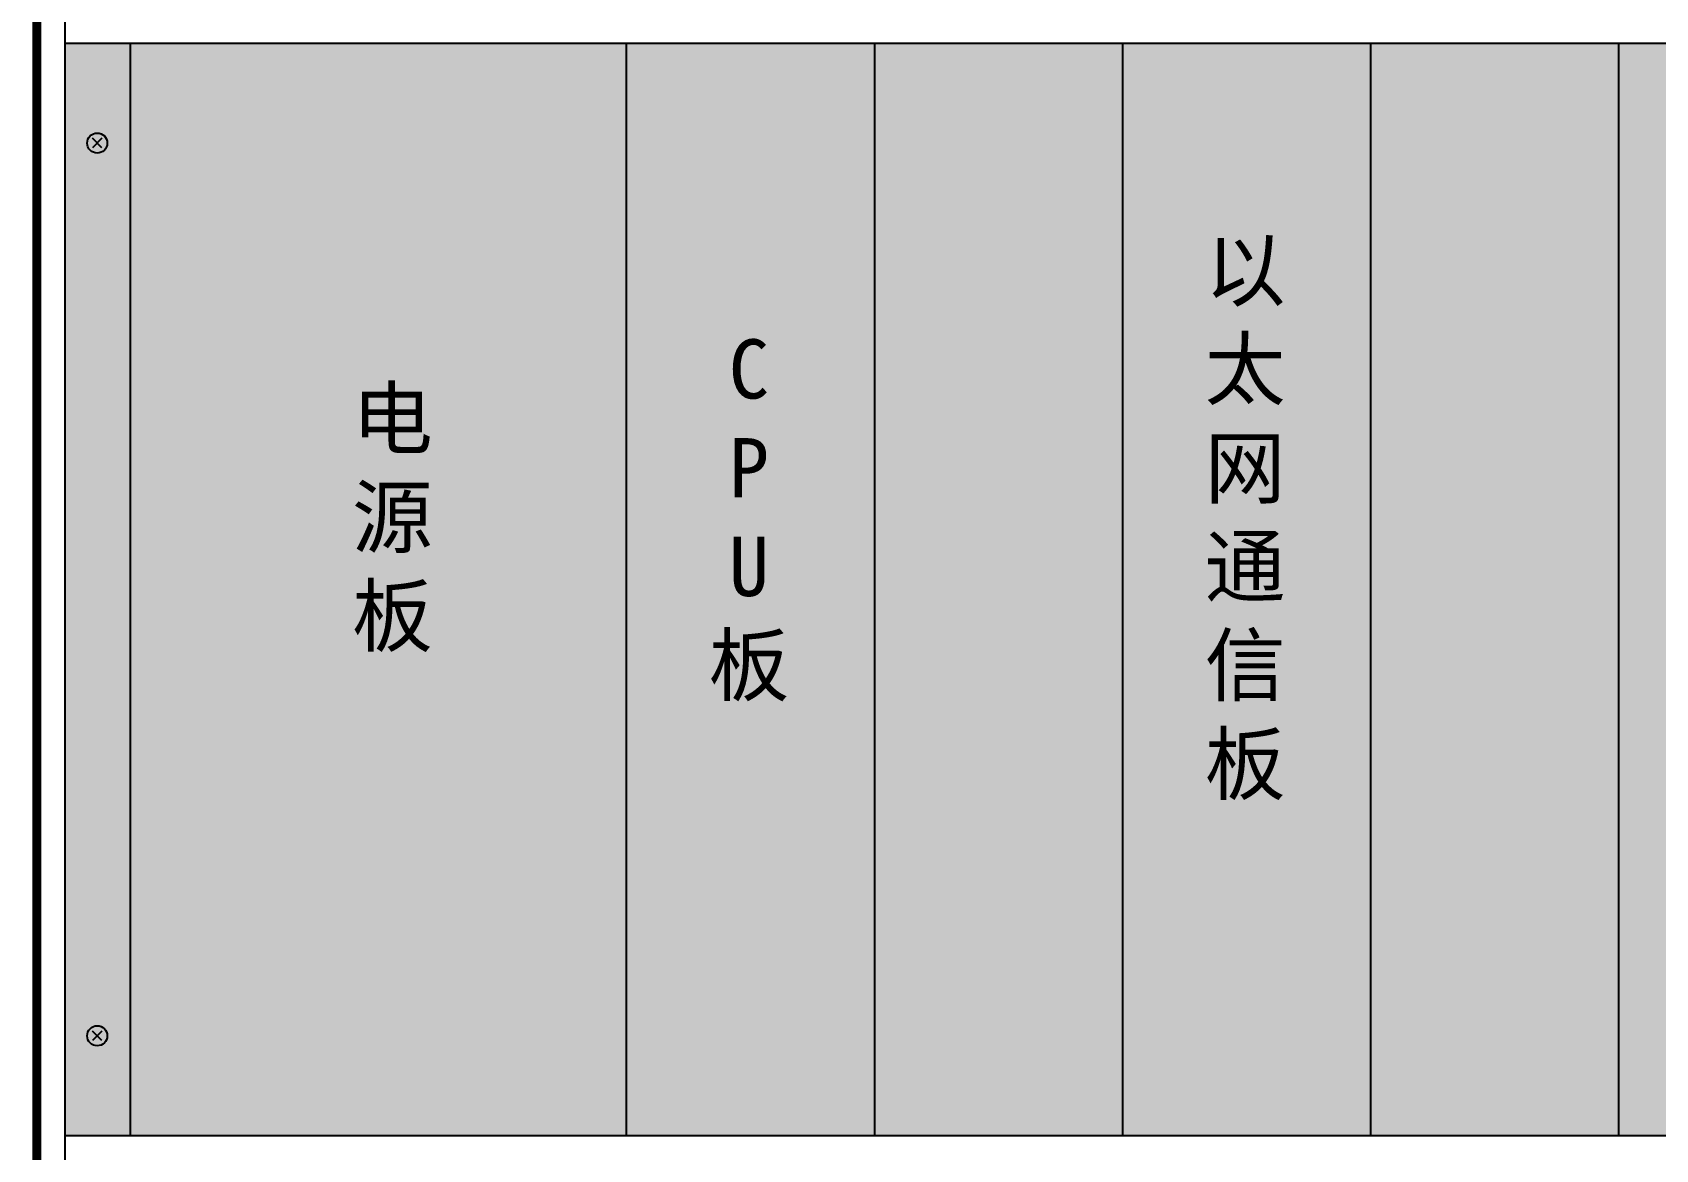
# Model space of a CAD drawing. Header units: millimetres. Extents: x 1211 to 4590, y 32 to 2478.
# Drawn here: x 2563 to 3111, y 1361 to 1738 of the extents above; entities that cross this region are included whole.
import ezdxf

# ---------------------------------------------------------------- set-up
doc = ezdxf.new("R2010")
doc.units = ezdxf.units.MM
doc.styles.get("Standard").update_dxf_attribs({"font": 'simsun.ttc'})

msp = doc.modelspace()

# ---------------------------------------------------------------- hatches: boundary and pattern name
at = {"lineweight": -3, "ltscale": 0.1, "true_color": 0xeff3f7}
h = msp.add_hatch(color=7, dxfattribs=at)
h.dxf.hatch_style = 1
h.paths.add_polyline_path([(2573.82, 1365.16), (2595.7, 1365.16), (2595.7, 1734.15), (2573.82, 1734.15)])
h = msp.add_hatch(color=7, dxfattribs=at)
h.dxf.hatch_style = 1
h.paths.add_polyline_path([(2763.19, 1734.15), (2595.7, 1734.15), (2595.7, 1365.16), (2763.19, 1365.16)])
h = msp.add_hatch(color=7, dxfattribs=at)
h.dxf.hatch_style = 1
h.paths.add_polyline_path([(2846.94, 1734.15), (2763.19, 1734.15), (2763.19, 1365.16), (2846.94, 1365.16)])
h = msp.add_hatch(color=7, dxfattribs=at)
h.dxf.hatch_style = 1
h.paths.add_polyline_path([(2930.68, 1734.15), (2846.94, 1734.15), (2846.94, 1365.16), (2930.68, 1365.16)])
h = msp.add_hatch(color=7, dxfattribs=at)
h.dxf.hatch_style = 1
h.paths.add_polyline_path([(3014.43, 1734.15), (2930.68, 1734.15), (2930.68, 1365.16), (3014.43, 1365.16)])
h = msp.add_hatch(color=7, dxfattribs=at)
h.dxf.hatch_style = 1
h.paths.add_polyline_path([(3098.18, 1734.15), (3014.43, 1734.15), (3014.48, 1365.16), (3098.23, 1365.16)])
h = msp.add_hatch(color=7, dxfattribs=at)
h.dxf.hatch_style = 1
h.paths.add_polyline_path([(3181.92, 1734.15), (3098.18, 1734.15), (3098.18, 1365.16), (3181.92, 1365.16)])

# ---------------------------------------------------------------- linework, layer by layer
at = {"color": 18, "lineweight": -3, "ltscale": 0.1, "true_color": 0x000000}
for p, q in [((2595.7, 1734.15), (2595.7, 1365.16)), ((2763.19, 1734.15), (2763.19, 1365.16)), ((2846.94, 1734.15), (2846.94, 1365.16)), ((2930.68, 1734.15), (2930.68, 1365.16)), ((3014.43, 1734.15), (3014.43, 1365.16)), ((3098.18, 1734.15), (3098.18, 1365.16))]:
    msp.add_line(p, q, dxfattribs=at)
at = {"color": 18, "lineweight": -3, "true_color": 0x000000}
for p, q in [((2586.2, 1698.77), (2583.01, 1701.97)), ((2586.2, 1701.97), (2583.01, 1698.77)), ((2586.2, 1400.54), (2583.01, 1397.34)), ((2586.2, 1397.34), (2583.01, 1400.54))]:
    msp.add_line(p, q, dxfattribs=at)
at = {"lineweight": 70, "ltscale": 0.1, "const_width": 3}
msp.add_lwpolyline([(3550.77, 2374.38), (3550.77, 34.14), (2564.23, 34.14), (2564.23, 2374.38)], close=True, dxfattribs=at)
at = {"color": 7, "lineweight": -3, "ltscale": 0.1}
for points in [[(2573.82, 2362.84), (3538.88, 2362.84), (3538.88, 45.48), (2573.82, 45.48)], [(2573.82, 1734.15), (3538.88, 1734.15), (3538.88, 1365.16), (2573.82, 1365.16)], [(2573.82, 1734.15), (2595.7, 1734.15), (2595.7, 1365.16), (2573.82, 1365.16)]]:
    msp.add_lwpolyline(points, close=True, dxfattribs=at)
at = {"color": 18, "lineweight": -3, "true_color": 0x000000}
for centre in [(2584.6, 1700.37), (2584.6, 1398.94)]:
    msp.add_circle(centre, 3.39, dxfattribs=at)

# ---------------------------------------------------------------- texts
at = {"color": 18, "lineweight": -3, "ltscale": 0.1, "true_color": 0x000000, "char_height": 20, "attachment_point": 5}
for s, insert in [('以太网通信\\P板', (2972.09, 1572.98)), ('C\\PP\\PU\\P板', (2804.59, 1572.98)), ('电\\P源\\P板', (2684.22, 1572.98))]:
    msp.add_mtext_dynamic_manual_height_columns(s, width=37.0142, gutter_width=12.5, heights=[315.84], dxfattribs=dict(at, insert=insert))

doc.saveas('drawing.dxf')
